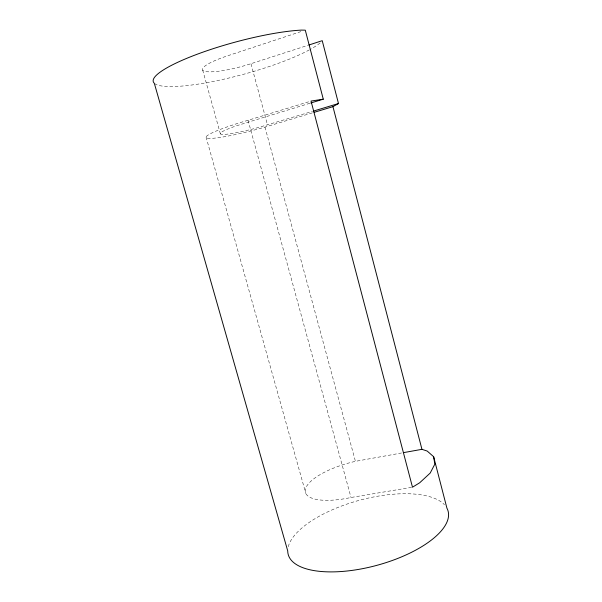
<?xml version="1.0" encoding="UTF-8"?>
<svg xmlns="http://www.w3.org/2000/svg" width="602" height="602" viewBox="0 0 602 602"><rect width="100%" height="100%" fill="white"/><g stroke="black" fill="none" stroke-linecap="round" stroke-linejoin="round"><path stroke-width="0.45" stroke-dasharray="3.01 2.26" d="M411.572 487.357L351.004 497.485A49.943 17.022 -15.2 0 1 305.267 490.036A49.943 17.022 -15.2 0 1 355.436 461.343L401.639 452.967M300.865 31.62L227.511 55.835A38.423 7.134 -15.2 0 0 204.356 71.194A38.423 7.134 -15.2 0 0 250.823 63.752L307.976 45.308M312.333 112.875L264.978 127.097A52.743 5.553 -15.2 0 1 206.749 137.993A52.743 5.553 -15.2 0 1 248.069 120.28L310.135 101.339M309.925 103.251L236.782 125.69A38.054 4.003 -15.2 0 0 222.01 134.381A38.054 4.003 -15.2 0 0 258.303 127.526L312.43 111.393M206.072 137.045L305.808 493.437M202.678 70.08L220.392 133.892M248.069 120.28L351.004 497.485M250.989 63.812L267.506 124.945M264.978 127.097L355.436 461.343M320.113 42.968A89.081 16.615 -15.2 0 1 310.113 49.462M309.353 49.883A89.081 16.615 -15.2 0 1 221.235 79.773A89.081 16.615 -15.2 0 1 154.819 83.701M288.26 546.744A82.835 33.682 -15.2 0 1 359.876 500.157A82.835 33.682 -15.2 0 1 444.479 504.769"/><path stroke-width="0.9" d="M308.871 45.015L322.228 40.68L338.49 103.536L332.951 106.659L314.124 112.333M310.82 102.98L323.282 99.18L305.282 30.16L301.346 30.1A89.081 16.615 -15.2 0 0 200.639 52.968A89.081 16.615 -15.2 0 0 154.323 83.287L287.733 550.935A82.835 33.682 -15.2 0 0 376.431 565.459A82.835 33.682 -15.2 0 0 446.925 508.163L433.643 456.722L427.209 451.064L421.949 449.325L403.49 452.636M313.333 111.122L338.49 103.536M323.282 99.18L311.031 101.061L412.49 487.206L419.692 482.774L430.182 473.074L434.81 464.195L433.643 456.722M332.951 106.659L421.949 449.325"/></g></svg>
